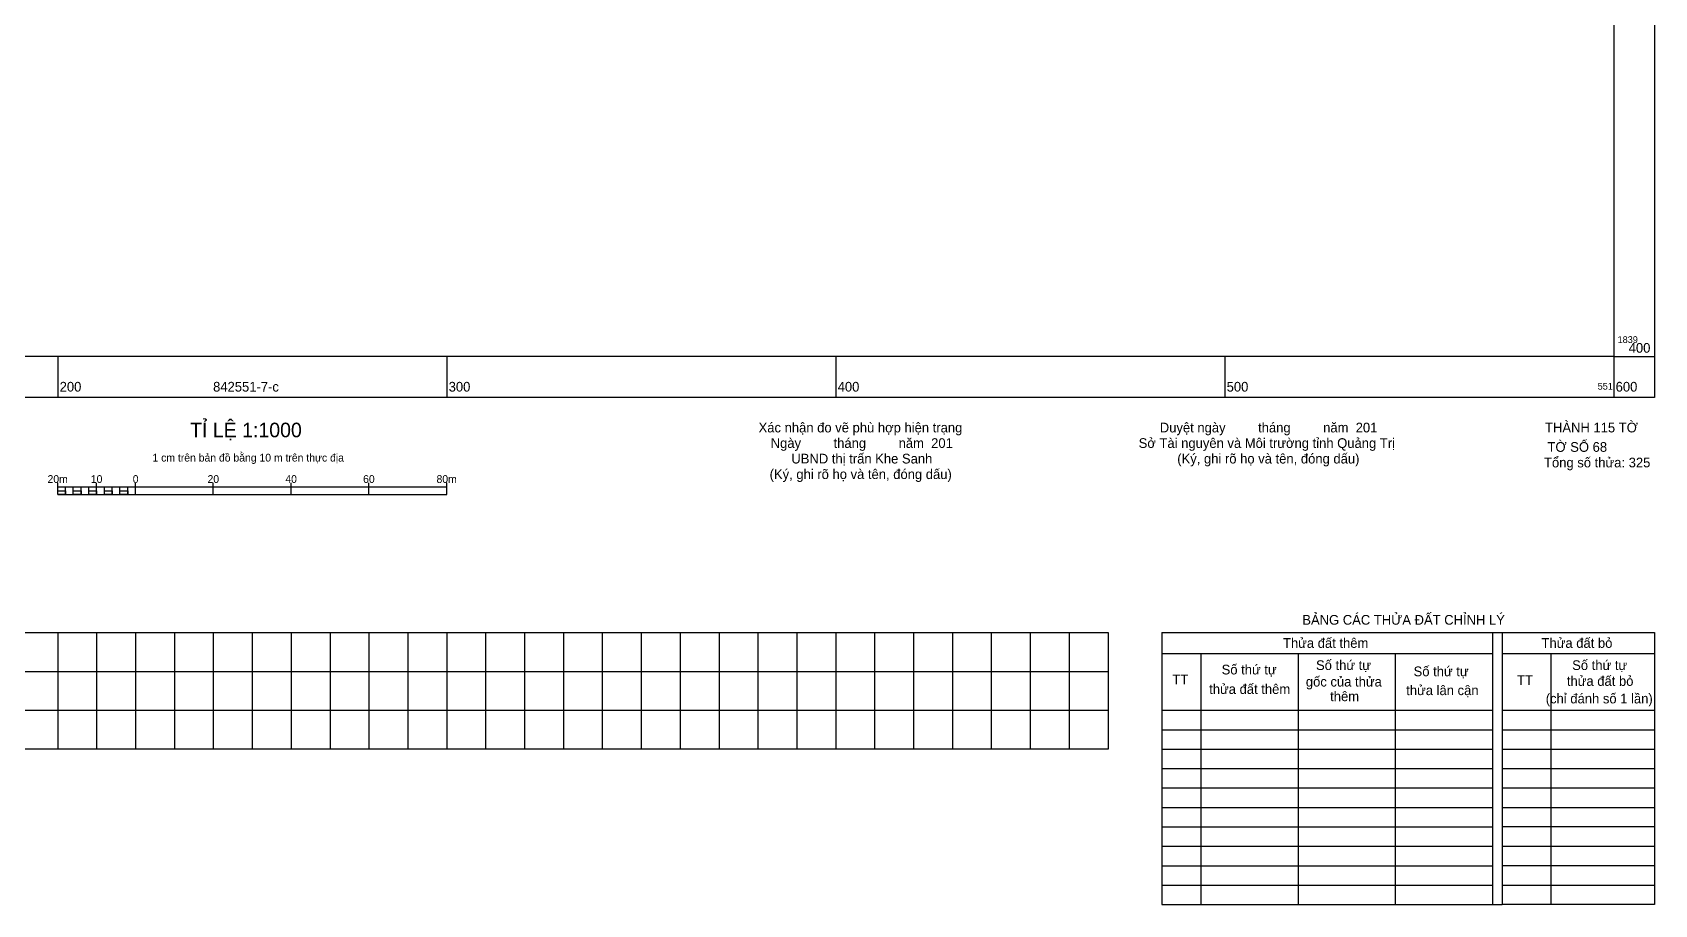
# Model space of a CAD drawing. Extents: x 550890 to 551618, y 1839259 to 1840146.
# Drawn here: x 551193.5 to 551610.5, y 1839259 to 1839483.4 of the extents above; entities that cross this region are included whole.
import ezdxf

# ---------------------------------------------------------------- set-up
doc = ezdxf.new("R2010")
doc.units = 0
doc.layers.add('Level 1', color=7, linetype='Continuous')
doc.layers.add('Level 63', color=7, linetype='Continuous')

msp = doc.modelspace()

# ---------------------------------------------------------------- linework, layer by layer
at = {"layer": 'Level 1'}
for p, q in [((551483.84, 1839329), (551610.5, 1839329)), ((551483.84, 1839329), (551483.84, 1839259)), ((551568.84, 1839329), (551568.84, 1839259)), ((551571.34, 1839329), (551571.34, 1839259)), ((551610.5, 1839329), (551610.5, 1839259)), ((551483.84, 1839323.63), (551568.84, 1839323.63)), ((551493.84, 1839323.63), (551493.84, 1839259)), ((551518.84, 1839323.63), (551518.84, 1839259)), ((551543.84, 1839323.63), (551543.84, 1839259)), ((551571.34, 1839323.63), (551610.5, 1839323.63)), ((551583.84, 1839323.63), (551583.84, 1839259)), ((551483.84, 1839309), (551568.84, 1839309)), ((551571.34, 1839309), (551610.5, 1839309)), ((551483.84, 1839304), (551568.84, 1839304)), ((551571.34, 1839304), (551610.5, 1839304)), ((551483.84, 1839299), (551568.84, 1839299)), ((551571.34, 1839299), (551610.5, 1839299)), ((551483.84, 1839294), (551568.84, 1839294)), ((551571.34, 1839294), (551610.5, 1839294)), ((551483.84, 1839289), (551568.84, 1839289)), ((551571.34, 1839289), (551610.5, 1839289)), ((551483.84, 1839284), (551568.84, 1839284)), ((551571.34, 1839284), (551610.5, 1839284)), ((551483.84, 1839279), (551568.84, 1839279)), ((551610.5, 1839279), (551571.34, 1839279)), ((551483.84, 1839274), (551568.84, 1839274)), ((551571.34, 1839274), (551610.5, 1839274)), ((551483.84, 1839269), (551568.84, 1839269)), ((551610.5, 1839269), (551571.34, 1839269)), ((551483.84, 1839264), (551568.84, 1839264)), ((551571.34, 1839264), (551610.5, 1839264)), ((551483.84, 1839259), (551568.84, 1839259)), ((551568.84, 1839259), (551571.34, 1839259)), ((551610.5, 1839259), (551571.34, 1839259))]:
    msp.add_line(p, q, dxfattribs=at)
for points in [[(551200, 1839364.5), (551200, 1839367.5)], [(551200, 1839366.5), (551300, 1839366.5)], [(551202, 1839364.5), (551202, 1839366.5)], [(551204, 1839364.5), (551204, 1839366.5)], [(551206, 1839364.5), (551206, 1839366.5)], [(551208, 1839364.5), (551208, 1839366.5)], [(551210, 1839364.5), (551210, 1839367.5)], [(551210, 1839364.5), (551210, 1839366.5)], [(551212, 1839364.5), (551212, 1839366.5)], [(551214, 1839364.5), (551214, 1839366.5)], [(551216, 1839364.5), (551216, 1839366.5)], [(551218, 1839364.5), (551218, 1839366.5)], [(551220, 1839364.5), (551220, 1839367.5)], [(551240, 1839364.5), (551240, 1839367.5)], [(551260, 1839364.5), (551260, 1839367.5)], [(551280, 1839364.5), (551280, 1839367.5)], [(551300, 1839364.5), (551300, 1839367.5)], [(551200, 1839364.5), (551300, 1839364.5)], [(551470, 1839299), (550900, 1839299), (550900, 1839329), (551470, 1839329)], [(551200, 1839329), (551200, 1839299)], [(551210, 1839329), (551210, 1839299)], [(551220, 1839329), (551220, 1839299)], [(551230, 1839329), (551230, 1839299)], [(551240, 1839329), (551240, 1839299)], [(551250, 1839329), (551250, 1839299)], [(551260, 1839329), (551260, 1839299)], [(551270, 1839329), (551270, 1839299)], [(551280, 1839329), (551280, 1839299)], [(551290, 1839329), (551290, 1839299)], [(551300, 1839329), (551300, 1839299)], [(551310, 1839329), (551310, 1839299)], [(551320, 1839329), (551320, 1839299)], [(551330, 1839329), (551330, 1839299)], [(551340, 1839329), (551340, 1839299)], [(551350, 1839329), (551350, 1839299)], [(551360, 1839329), (551360, 1839299)], [(551370, 1839329), (551370, 1839299)], [(551380, 1839329), (551380, 1839299)], [(551390, 1839329), (551390, 1839299)], [(551400, 1839329), (551400, 1839299)], [(551410, 1839329), (551410, 1839299)], [(551420, 1839329), (551420, 1839299)], [(551430, 1839329), (551430, 1839299)], [(551440, 1839329), (551440, 1839299)], [(551450, 1839329), (551450, 1839299)], [(551460, 1839329), (551460, 1839299)], [(551470, 1839329), (551470, 1839299)], [(550900, 1839319), (551470, 1839319)], [(550900, 1839309), (551470, 1839309)]]:
    msp.add_lwpolyline(points, dxfattribs=at)
for points in [[(551200, 1839364.5), (551200, 1839365.5), (551202, 1839365.5), (551202, 1839364.5)], [(551204, 1839364.5), (551204, 1839365.5), (551206, 1839365.5), (551206, 1839364.5)], [(551208, 1839364.5), (551208, 1839365.5), (551210, 1839365.5), (551210, 1839364.5)], [(551212, 1839364.5), (551212, 1839365.5), (551214, 1839365.5), (551214, 1839364.5)], [(551216, 1839364.5), (551216, 1839365.5), (551218, 1839365.5), (551218, 1839364.5)]]:
    msp.add_lwpolyline(points, close=True, dxfattribs=at)
at = {"layer": 'Level 63'}
msp.add_lwpolyline([(550889.5, 1840110.5), (551610.5, 1840110.5), (551610.5, 1839389.5), (550889.5, 1839389.5)], close=True, dxfattribs=at)
for points in [[(551383.96, 1840100), (551600, 1840100), (551600, 1839400), (550900, 1839400), (550900, 1840100), (551379.89, 1840100)], [(551200, 1839400), (551200, 1839389.5)], [(551300, 1839400), (551300, 1839389.5)], [(551400, 1839400), (551400, 1839389.5)], [(551500, 1839400), (551500, 1839389.5)], [(551600, 1839400), (551600, 1839389.5)], [(551600, 1839400), (551610.5, 1839400)]]:
    msp.add_lwpolyline(points, dxfattribs=at)

# ---------------------------------------------------------------- texts
at = {"layer": 'Level 1'}
for s, height, p in [('TỈ LỆ 1:1000', 3.75, (551234.03, 1839379.25)), ('Xác nhận đo vẽ phù hợp hiện trạng', 2.5, (551380.17, 1839380.5)), ('Duyệt ngày         tháng         năm  201', 2.5, (551483.31, 1839380.5)), ('Ngày         tháng         năm  201', 2.5, (551383.28, 1839376.5)), ('Sở Tài nguyên và Môi trường tỉnh Quảng Trị', 2.5, (551477.88, 1839376.5)), ('1 cm trên bản đồ bằng 10 m trên thực địa', 2, (551224.36, 1839373)), ('UBND thị trấn Khe Sanh', 2.5, (551388.6, 1839372.5)), ('(Ký, ghi rõ họ và tên, đóng dấu)', 2.5, (551487.8, 1839372.5)), ('(Ký, ghi rõ họ và tên, đóng dấu)', 2.5, (551383.01, 1839368.5)), ('20m', 2, (551197.38, 1839367.5)), ('10', 2, (551208.51, 1839367.5)), ('0', 2, (551219.29, 1839367.5)), ('20', 2, (551238.51, 1839367.5)), ('40', 2, (551258.51, 1839367.5)), ('60', 2, (551278.51, 1839367.5)), ('80m', 2, (551297.38, 1839367.5)), ('BẢNG CÁC THỬA ĐẤT CHỈNH LÝ', 2.5, (551519.95, 1839331.02)), ('Thửa đất thêm', 2.5, (551514.98, 1839325.06)), ('Thửa đất bỏ', 2.5, (551581.44, 1839325.06)), ('Số thứ tự', 2.5, (551499.21, 1839318.22)), ('Số thứ tự', 2.5, (551523.47, 1839319.36)), ('Số thứ tự', 2.5, (551548.56, 1839317.76)), ('Số thứ tự', 2.5, (551589.32, 1839319.36)), ('TT', 2.5, (551486.54, 1839315.64)), ('gốc của thửa', 2.5, (551520.86, 1839315.11)), ('TT', 2.5, (551575.14, 1839315.52)), ('thửa đất bỏ', 2.5, (551587.96, 1839315.28)), ('thửa đất thêm', 2.5, (551496.01, 1839313.2)), ('thêm', 2.5, (551527.11, 1839311.34)), ('thửa lân cận', 2.5, (551546.66, 1839312.9)), ('(chỉ đánh số 1 lần)', 2.5, (551582.53, 1839310.77))]:
    msp.add_text(s, height=height, dxfattribs=at).set_placement(p)
at = {"layer": 'Level 63'}
for s, height, p in [('1839', 1.75, (551601, 1839403.5)), ('400', 2.5, (551603.85, 1839401)), ('200', 2.5, (551200.5, 1839391)), ('842551-7-c', 2.5, (551239.94, 1839391)), ('300', 2.5, (551300.5, 1839391)), ('400', 2.5, (551400.5, 1839391)), ('500', 2.5, (551500.5, 1839391)), ('551', 1.75, (551595.88, 1839391.5)), ('600', 2.5, (551600.5, 1839391)), ('THÀNH 115 TỜ', 2.5, (551582.35, 1839380.5)), ('TỜ SỐ 68', 2.5, (551582.98, 1839375.5)), ('Tổng số thửa: 325', 2.5, (551582.09, 1839371.5))]:
    msp.add_text(s, height=height, dxfattribs=at).set_placement(p)

doc.saveas('drawing.dxf')
